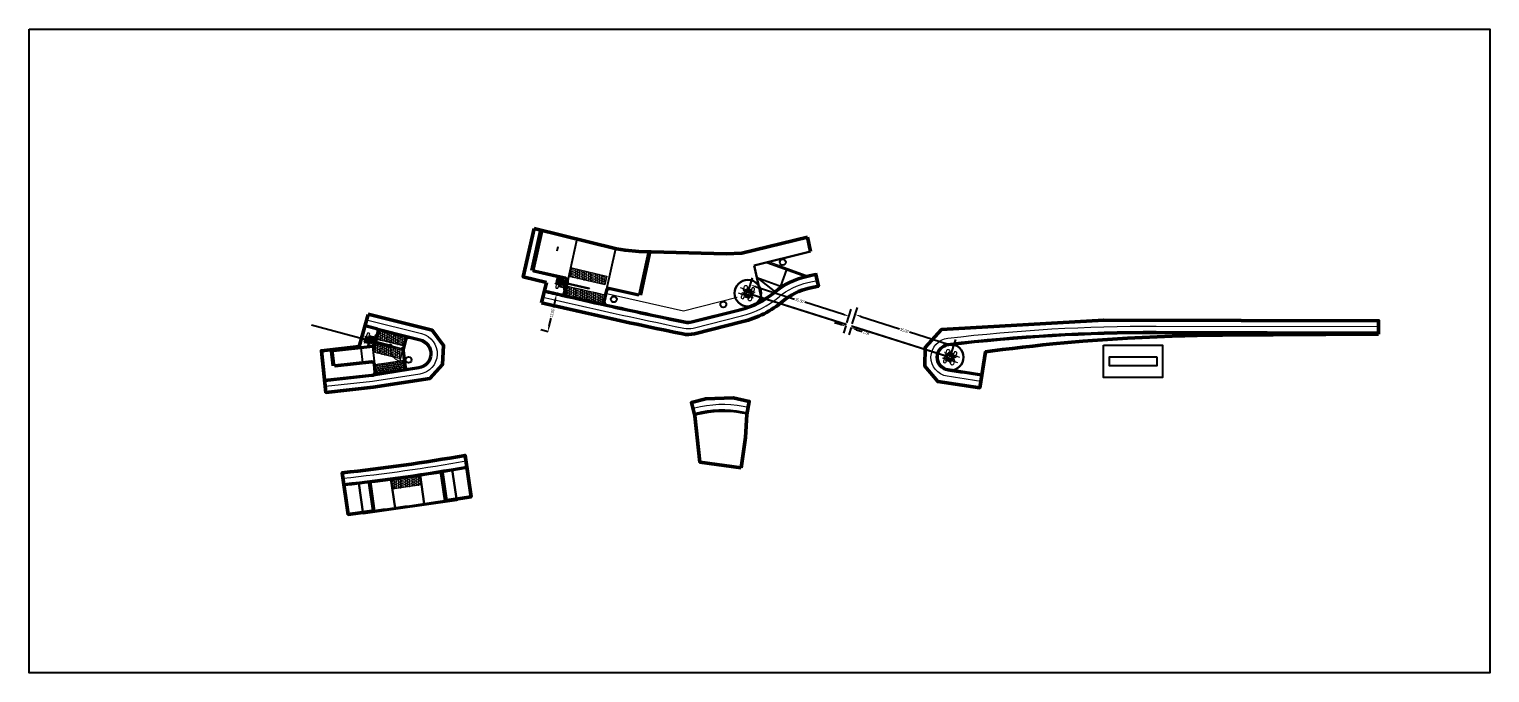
# Model space of a CAD drawing. Extents: x 6427214 to 6444634, y 1882940 to 1890436.
# Drawn here: x 6435451.8 to 6435946.4, y 1883894.2 to 1884112.3 of the extents above; entities that cross this region are included whole.
import ezdxf
from ezdxf.lldxf.tags import DXFTag

# ---------------------------------------------------------------- set-up
doc = ezdxf.new("R2010")
doc.units = 0
doc.header["$LTSCALE"] = 20
doc.header["$MEASUREMENT"] = 0
doc.linetypes.add('0', pattern=[2, 1, 0, 1])
doc.linetypes.add('DASHED2', pattern=[0.375, 0.25, -0.125])
doc.layers.add('$_VPORT-1', color=11, linetype='Continuous', plot=False)
doc.layers.add('$NPLT', color=150, linetype='Continuous', plot=False)
for name, color, linetype, lineweight, plot in [('00_GID_Arm FDN', 7, 'DASHED2', 13, False), ('00_GID_Ped Gate FDN', 7, 'DASHED2', 13, False), ('C-ROAD_4.5 ft Offset', 210, 'Continuous', 30, False)]:
    doc.layers.add(name, color=color, linetype=linetype, lineweight=lineweight, plot=plot)
for name, color, linetype, lineweight in [('00_GID_Gate Details', 4, 'Continuous', 13), ('00_GID_Ped Swing Gate', 4, 'Continuous', 13), ('C-ROAD-CURB', 3, 'Continuous', 35), ('C-ROAD-CURB RAMP', 3, 'Continuous', 30), ('C-ROAD-CURB RAMP GROVES', 1, 'Continuous', 0), ('C-ROAD-EG', 3, 'Continuous', 20), ('C-ROAD-FENC', 2, 'METRO FENCELINE1', 20), ('C-ROAD-TRUNCATED DOME', 2, 'Continuous', 13), ('C-ROADWAY SW', 4, 'Continuous', 30), ('C-SAWCUT & JOIN', 50, 'Continuous', 50)]:
    doc.layers.add(name, color=color, linetype=linetype, lineweight=lineweight)
for name, color, linetype in [('C-FENC', 2, 'METRO FENCELINE1'), ('C-FENC-GATE', 2, 'Continuous'), ('C-GATE-ARM', 3, '0'), ('C-RAIL-GATE-ARM', 2, 'Continuous'), ('C-ROAD-CURB-RAMP', 2, 'Continuous'), ('C-ROAD-SW RAMP', 4, 'Continuous'), ('C-SGNL-HS', 3, 'Continuous'), ('C-SGNL-HS-FNC', 2, 'FENCELINE2'), ('P-SIGEQ-POLES', 3, 'Continuous')]:
    doc.layers.add(name, color=color, linetype=linetype)
doc.styles.add('Arial Narrow', font='ARIALN.TTF', dxfattribs={"width": 0.8, "height": 1})
doc.styles.get("Standard").update_dxf_attribs({"font": 'arial.ttf'})
doc.linetypes.add('FENCELINE2', pattern='A,0.25,-0.1,[132,ltypeshp.shx,S=0.1,R=0,X=-0.1,Y=0],-0.1,1', length=1.45)
doc.linetypes.add('METRO FENCELINE1', pattern='A,0.125,-0.05,[133,ltypeshp.shx,S=0.025,R=0,X=-0.05,Y=0],0.125', length=0.3)
tags = doc.linetypes.add('METRO FENCELINE3', pattern='A,0.125,-0.025,["X",Standard,S=0.05,R=0,X=-0.023,Y=-0.025],-0.025,0.125', length=0.3).pattern_tags.tags
tags[6] = DXFTag(74, 10)
doc.dimstyles.new('DIM-20', dxfattribs={"dimscale": 20, "dimtxt": 1, "dimasz": 0.1, "dimexe": 0.125, "dimexo": 0.025, "dimgap": 0.03, "dimtad": 0, "dimzin": 0, "dimdsep": 46, "dimtxsty": 'Arial Narrow', "dimcen": 0.04, "dimclrd": 256, "dimclre": 256, "dimclrt": 256, "dimaunit": 1, "dimadec": 3, "dimazin": 2, "dimtfac": 1, "dimtofl": 0, "dimtmove": 0, "dimatfit": 3, "dimfxl": 1, "dimtfillclr": 256, "dimtolj": 1, "dimtzin": 0, "dimlwd": -1, "dimlwe": -1, "dimarcsym": 0})
pattern_1 = [(0, (0, 0), (0, 0.433012701892), [0.25, -0.5]), (120, (0, 0), (-0.375, -0.216506350946), [0.25, -0.5]), (60, (0.25, 0), (-0.375, 0.216506350946), [0.25, -0.5])]
pattern_2 = [(358.288338305, (0, 0), (0.012933954677, 0.432819492186), [0.25, -0.5]), (118.288338305, (0, 0), (-0.381299652825, -0.20520861277), [0.25, -0.5]), (58.288338305, (0.2499, -0.00747), (-0.368365698148, 0.227610879415), [0.25, -0.5])]

# ---------------------------------------------------------------- blocks, each defined once
blk = doc.blocks.new('*D734')
at = {"layer": '$_VPORT-1', "transparency": 16777216}
for p, q in [((6435630.52, 1884022.43), (6435627.97, 1884023.02)), ((6435629.96, 1884020.51), (6435629.34, 1884017.84)), ((6435627.93, 1884011.74), (6435628.54, 1884014.4)), ((6435627.59, 1884009.76), (6435625.04, 1884010.35))]:
    blk.add_line(p, q, dxfattribs=at)
for points in [[(6435629.63, 1884020.58), (6435630.28, 1884020.43), (6435630.41, 1884022.45)], [(6435627.6, 1884011.81), (6435628.25, 1884011.66), (6435627.48, 1884009.79)]]:
    blk.add_solid(points, dxfattribs=at)
at = {"layer": 'Defpoints', "color": 0, "transparency": 16777216}
for p in [(6435631.01, 1884022.31), (6435627.48, 1884009.79), (6435628.08, 1884009.65)]:
    blk.add_point(p, dxfattribs=at)
at = {"layer": '$_VPORT-1', "transparency": 16777216, "insert": (6435628.94, 1884016.12), "char_height": 1, "attachment_point": 5, "rotation": 76.9695, "style": 'Arial Narrow'}
blk.add_mtext("\\A1;13.00'", dxfattribs=at)
blk = doc.blocks.new('Swing Gate')
at = {"layer": '00_GID_Ped Gate FDN'}
for centre in [(-5.67, 0.02), (-1.25, 0)]:
    blk.add_circle(centre, 0.5, dxfattribs=at)
at = {"layer": '00_GID_Ped Swing Gate', "flags": 128}
for points in [[(-5.37, 0.1), (-1.61, 0.08)], [(-1.53, 0), (-1.42, 0)], [(-5.38, -0.06), (-1.61, -0.08)], [(-1.25, -0.17), (-1.27, -4.25)]]:
    blk.add_lwpolyline(points, dxfattribs=at)
at = {"layer": '00_GID_Ped Swing Gate'}
for centre, radius in [((-5.67, 0.02), 0.167), ((-5.37, 0.02), 0.0833), ((-1.61, 0), 0.0833), ((-1.25, 0), 0.167)]:
    blk.add_circle(centre, radius, dxfattribs=at)
blk.add_arc((-1.25, 0), 4.25, 179.7439, 269.7439, dxfattribs=at)
blk = doc.blocks.new('*U952')
at = {"layer": '00_GID_Arm FDN', "ltscale": 0.25}
blk.add_circle((0, 0), 1.25, dxfattribs=at)
at = {"layer": '00_GID_Gate Details'}
for p, q in [((35, 0.12), (1.3, 0.12)), ((35, -0.13), (35, 0.12)), ((1.3, -0.13), (35, -0.13))]:
    blk.add_line(p, q, dxfattribs=at)
for points in [[(-3.05, 1), (0, 1), (0, 0.4)], [(-2.25, 1), (-2.25, 0.95)], [(-2.25, 0.95), (-0.28, 0.95)], [(-2.24, 1), (-0.28, 1)], [(-1.85, 0.95), (-1.85, 0.48), (-0.67, 0.48), (-0.67, 0.67)], [(-0.07, 0.8), (-1.22, 0.8), (-1.22, 0.72), (-0.07, 0.72)], [(-0.88, 1.5), (-0.4, 1.5)], [(-0.67, 0.76), (-0.67, 0.95)], [(-0.45, 0.45), (0.45, 0.45)], [(-0.45, -0.45), (-0.45, 0.45)], [(-0.4, 1.75), (-0.4, 1)], [(-0.4, 1.5), (1, 1.5)], [(-0.28, 0.95), (-0.28, 1)], [(0.07, 0.8), (1.22, 0.8), (1.22, 0.72), (0.07, 0.72)], [(0.28, 0.95), (0.28, 1)], [(2.25, 1), (0.28, 1)], [(2.25, 0.95), (0.28, 0.95)], [(0.45, -0.45), (0.45, 0.45)], [(1.85, 0.95), (1.85, 0.48), (0.67, 0.48), (0.67, 0.67)], [(0.67, 0.76), (0.67, 0.95)], [(1, 1.5), (1, -1.5)], [(1, 0), (1.3, 0)], [(1.3, -0.12), (1.3, 0.12)], [(2.25, 1), (2.25, 0.95)], [(0, -0.4), (0, -1), (-3.05, -1)], [(-2.25, -1), (-2.25, -0.95)], [(-2.25, -0.95), (-0.44, -0.96)], [(-2.25, -1), (-0.44, -1)], [(-1.85, -0.95), (-1.85, -0.48), (-0.67, -0.48), (-0.67, -0.67)], [(-0.07, -0.8), (-1.22, -0.8), (-1.22, -0.72), (-0.07, -0.72)], [(-0.67, -0.76), (-0.67, -0.95)], [(-0.45, -0.45), (0.45, -0.45)], [(-0.44, -0.96), (-0.44, -1)], [(-0.4, -1), (-0.4, -1.75)], [(-0.4, -1.5), (1, -1.5)], [(0.07, -0.8), (1.22, -0.8), (1.22, -0.72), (0.07, -0.72)], [(0.28, -0.95), (0.28, -1)], [(2.25, -0.95), (0.28, -0.95)], [(2.25, -1), (0.28, -1)], [(1.85, -0.95), (1.85, -0.48), (0.67, -0.48), (0.67, -0.67)], [(0.67, -0.76), (0.67, -0.95)], [(2.25, -1), (2.25, -0.95)]]:
    blk.add_lwpolyline(points, dxfattribs=at)
for points in [[(-1.75, 0.95), (-1.75, 1.91, -0.414235), (-1.33, 2.33), (-1.19, 2.33, -0.41414), (-0.77, 1.91), (-0.77, 0.95)], [(-1.75, 0.48, 0.509158), (-0.77, 0.48, 2.513902)], [(1.75, 0.95), (1.75, 1.91, 0.414235), (1.33, 2.33), (1.19, 2.33, 0.41414), (0.77, 1.91), (0.77, 0.95)], [(1.75, 0.48, -0.509158), (0.77, 0.48, -2.513902)], [(-1.75, -0.48, -0.509158), (-0.77, -0.48, -2.513902)], [(-1.75, -1), (-1.75, -1.91, 0.414235), (-1.33, -2.33), (-1.19, -2.33, 0.41414), (-0.77, -1.91), (-0.77, -1)], [(1.75, -0.48, 0.509158), (0.77, -0.48, 2.513902)], [(1.75, -1), (1.75, -1.91, -0.414235), (1.33, -2.33), (1.19, -2.33, -0.41414), (0.77, -1.91), (0.77, -1)]]:
    blk.add_lwpolyline(points, format="xyb", dxfattribs=at)
blk.add_lwpolyline([(1, 0.75), (1, -0.75, -0.414214), (0.75, -1), (-0.75, -1, -0.414214), (-1, -0.75), (-1, 0.75, -0.414214), (-0.75, 1), (0.75, 1, -0.414214)], format="xyb", close=True, dxfattribs=at)
for centre, radius in [((0, 0), 0.4), ((0, 0.76), 0.0779), ((0, -0.76), 0.0779)]:
    blk.add_circle(centre, radius, dxfattribs=at)
for points in [[(-0.04, 0.45), (-0.04, 0.45), (-0.04, 0.7), (-0.04, 0.7)], [(0.04, 0.45), (0.04, 0.45), (0.04, 0.7), (0.04, 0.7)], [(-0.04, -0.45), (-0.04, -0.45), (-0.04, -0.7), (-0.04, -0.7)], [(0.04, -0.45), (0.04, -0.45), (0.04, -0.7), (0.04, -0.7)]]:
    blk.add_open_spline(points, degree=3, dxfattribs=at)
at = {"layer": 'C-ROAD_4.5 ft Offset'}
blk.add_circle((0, 0), 4.5, dxfattribs=at)
blk = doc.blocks.new('*U971')
for p, q in [((0.08, 2.06), (0.08, 0.06)), ((0.43, 2.06), (0.08, 2.06)), ((0.08, 0.06), (0.43, 0.06)), ((0.43, 2.06), (0.43, 0.06)), ((0.43, 2.06), (2.08, 2.06)), ((2.08, 0.06), (0.43, 0.06)), ((0.91, 2.06), (0.91, 0.06)), ((1.2, 2.56), (1.68, 2.56)), ((1.33, 0.31), (1.33, 1.81)), ((1.33, 1.81), (2.83, 1.81)), ((2.83, 0.31), (1.33, 0.31)), ((1.68, 2.81), (1.68, 2.06)), ((1.68, 2.56), (3.08, 2.56)), ((1.68, 0.06), (1.68, -0.69)), ((2.08, 2.06), (2.08, 1.46)), ((2.08, 0.66), (2.08, 0.06)), ((2.83, 1.81), (2.83, 0.31)), ((3.08, 2.56), (3.08, -0.44)), ((3.08, 1.06), (3.38, 1.06)), ((3.38, 1.19), (8.38, 1.19)), ((3.38, 0.94), (3.38, 1.19)), ((8.38, 0.94), (3.38, 0.94)), ((8.38, 1.19), (8.38, 0.94)), ((1.2, -0.44), (1.68, -0.44)), ((1.68, -0.44), (3.08, -0.44))]:
    blk.add_line(p, q)
blk.add_circle((2.08, 1.06), 0.4)
blk = doc.blocks.new('*D767')
at = {"layer": '$_VPORT-1', "transparency": 16777216}
for p, q in [((6435695.33, 1884023.29), (6435696.81, 1884027.97)), ((6435697.96, 1884024.98), (6435711.03, 1884020.84)), ((6435727.52, 1884015.62), (6435714.45, 1884019.76)), ((6435728.7, 1884012.72), (6435730.18, 1884017.4))]:
    blk.add_line(p, q, dxfattribs=at)
for points in [[(6435698.06, 1884025.3), (6435697.86, 1884024.66), (6435696.06, 1884025.58)], [(6435727.62, 1884015.93), (6435727.41, 1884015.3), (6435729.42, 1884015.01)]]:
    blk.add_solid(points, dxfattribs=at)
at = {"layer": 'Defpoints', "color": 0, "transparency": 16777216}
for p in [(6435695.18, 1884022.81, 0), (6435729.42, 1884015.01), (6435728.54, 1884012.24, 0)]:
    blk.add_point(p, dxfattribs=at)
at = {"layer": '$_VPORT-1', "transparency": 16777216, "insert": (6435712.74, 1884020.3), "char_height": 1, "attachment_point": 5, "rotation": 342.4183, "style": 'Arial Narrow'}
blk.add_mtext("\\A1;35.00'", dxfattribs=at)
blk = doc.blocks.new('*D768')
at = {"layer": '$_VPORT-1', "transparency": 16777216}
for p, q in [((6435730.54, 1884012.38), (6435732.34, 1884017.93)), ((6435733.47, 1884014.94), (6435746.51, 1884010.71)), ((6435762.96, 1884005.38), (6435749.92, 1884009.6)), ((6435763.84, 1884001.58), (6435765.64, 1884007.14))]:
    blk.add_line(p, q, dxfattribs=at)
for points in [[(6435733.58, 1884015.26), (6435733.37, 1884014.62), (6435731.57, 1884015.56)], [(6435763.07, 1884005.69), (6435762.86, 1884005.06), (6435764.87, 1884004.76)]]:
    blk.add_solid(points, dxfattribs=at)
at = {"layer": 'Defpoints', "color": 0, "transparency": 16777216}
for p in [(6435730.39, 1884011.9), (6435764.87, 1884004.76), (6435763.68, 1884001.11)]:
    blk.add_point(p, dxfattribs=at)
at = {"layer": '$_VPORT-1', "transparency": 16777216, "insert": (6435748.22, 1884010.16), "char_height": 1, "attachment_point": 5, "rotation": 342.0331, "style": 'Arial Narrow'}
blk.add_mtext("\\A1;35.00'", dxfattribs=at)
blk = doc.blocks.new('*U951')
at = {"layer": '00_GID_Arm FDN', "ltscale": 0.25}
blk.add_circle((0, 0), 1.25, dxfattribs=at)
at = {"layer": '00_GID_Gate Details'}
for p, q in [((35, 0.12), (1.3, 0.12)), ((35, -0.13), (35, 0.12)), ((1.3, -0.13), (35, -0.13))]:
    blk.add_line(p, q, dxfattribs=at)
for points in [[(-3.05, 1), (0, 1), (0, 0.4)], [(-2.25, 1), (-2.25, 0.95)], [(-2.25, 0.95), (-0.28, 0.95)], [(-2.24, 1), (-0.28, 1)], [(-1.85, 0.95), (-1.85, 0.48), (-0.67, 0.48), (-0.67, 0.67)], [(-0.07, 0.8), (-1.22, 0.8), (-1.22, 0.72), (-0.07, 0.72)], [(-0.88, 1.5), (-0.4, 1.5)], [(-0.67, 0.76), (-0.67, 0.95)], [(-0.45, 0.45), (0.45, 0.45)], [(-0.45, -0.45), (-0.45, 0.45)], [(-0.4, 1.75), (-0.4, 1)], [(-0.4, 1.5), (1, 1.5)], [(-0.28, 0.95), (-0.28, 1)], [(0.07, 0.8), (1.22, 0.8), (1.22, 0.72), (0.07, 0.72)], [(0.28, 0.95), (0.28, 1)], [(2.25, 1), (0.28, 1)], [(2.25, 0.95), (0.28, 0.95)], [(0.45, -0.45), (0.45, 0.45)], [(1.85, 0.95), (1.85, 0.48), (0.67, 0.48), (0.67, 0.67)], [(0.67, 0.76), (0.67, 0.95)], [(1, 1.5), (1, -1.5)], [(1, 0), (1.3, 0)], [(1.3, -0.12), (1.3, 0.12)], [(2.25, 1), (2.25, 0.95)], [(0, -0.4), (0, -1), (-3.05, -1)], [(-2.25, -1), (-2.25, -0.95)], [(-2.25, -0.95), (-0.44, -0.96)], [(-2.25, -1), (-0.44, -1)], [(-1.85, -0.95), (-1.85, -0.48), (-0.67, -0.48), (-0.67, -0.67)], [(-0.07, -0.8), (-1.22, -0.8), (-1.22, -0.72), (-0.07, -0.72)], [(-0.67, -0.76), (-0.67, -0.95)], [(-0.45, -0.45), (0.45, -0.45)], [(-0.44, -0.96), (-0.44, -1)], [(-0.4, -1), (-0.4, -1.75)], [(-0.4, -1.5), (1, -1.5)], [(0.07, -0.8), (1.22, -0.8), (1.22, -0.72), (0.07, -0.72)], [(0.28, -0.95), (0.28, -1)], [(2.25, -0.95), (0.28, -0.95)], [(2.25, -1), (0.28, -1)], [(1.85, -0.95), (1.85, -0.48), (0.67, -0.48), (0.67, -0.67)], [(0.67, -0.76), (0.67, -0.95)], [(2.25, -1), (2.25, -0.95)]]:
    blk.add_lwpolyline(points, dxfattribs=at)
for points in [[(-1.75, 0.95), (-1.75, 1.91, -0.414235), (-1.33, 2.33), (-1.19, 2.33, -0.41414), (-0.77, 1.91), (-0.77, 0.95)], [(-1.75, 0.48, 0.509158), (-0.77, 0.48, 2.513902)], [(1.75, 0.95), (1.75, 1.91, 0.414235), (1.33, 2.33), (1.19, 2.33, 0.41414), (0.77, 1.91), (0.77, 0.95)], [(1.75, 0.48, -0.509158), (0.77, 0.48, -2.513902)], [(-1.75, -0.48, -0.509158), (-0.77, -0.48, -2.513902)], [(-1.75, -1), (-1.75, -1.91, 0.414235), (-1.33, -2.33), (-1.19, -2.33, 0.41414), (-0.77, -1.91), (-0.77, -1)], [(1.75, -0.48, 0.509158), (0.77, -0.48, 2.513902)], [(1.75, -1), (1.75, -1.91, -0.414235), (1.33, -2.33), (1.19, -2.33, -0.41414), (0.77, -1.91), (0.77, -1)]]:
    blk.add_lwpolyline(points, format="xyb", dxfattribs=at)
blk.add_lwpolyline([(1, 0.75), (1, -0.75, -0.414214), (0.75, -1), (-0.75, -1, -0.414214), (-1, -0.75), (-1, 0.75, -0.414214), (-0.75, 1), (0.75, 1, -0.414214)], format="xyb", close=True, dxfattribs=at)
for centre, radius in [((0, 0), 0.4), ((0, 0.76), 0.0779), ((0, -0.76), 0.0779)]:
    blk.add_circle(centre, radius, dxfattribs=at)
for points in [[(-0.04, 0.45), (-0.04, 0.45), (-0.04, 0.7), (-0.04, 0.7)], [(0.04, 0.45), (0.04, 0.45), (0.04, 0.7), (0.04, 0.7)], [(-0.04, -0.45), (-0.04, -0.45), (-0.04, -0.7), (-0.04, -0.7)], [(0.04, -0.45), (0.04, -0.45), (0.04, -0.7), (0.04, -0.7)]]:
    blk.add_open_spline(points, degree=3, dxfattribs=at)
at = {"layer": 'C-ROAD_4.5 ft Offset'}
blk.add_circle((0, 0), 4.5, dxfattribs=at)
blk = doc.blocks.new('*D982')
at = {"layer": '$_VPORT-1', "transparency": 16777216}
for p, q in [((6435726.44, 1884012.22), (6435724.53, 1884012.82)), ((6435728.39, 1884011.76), (6435727.59, 1884009.23)), ((6435730.17, 1884011.2), (6435729.36, 1884008.67)), ((6435732.02, 1884010.45), (6435733.93, 1884009.85))]:
    blk.add_line(p, q, dxfattribs=at)
for points in [[(6435726.54, 1884012.54), (6435726.34, 1884011.9), (6435728.35, 1884011.62)], [(6435732.13, 1884010.77), (6435731.92, 1884010.13), (6435730.12, 1884011.05)]]:
    blk.add_solid(points, dxfattribs=at)
at = {"layer": 'Defpoints', "color": 0, "transparency": 16777216}
for p in [(6435728.54, 1884012.24), (6435730.12, 1884011.05), (6435730.32, 1884011.68)]:
    blk.add_point(p, dxfattribs=at)
at = {"layer": '$_VPORT-1', "transparency": 16777216, "insert": (6435735.37, 1884009.39), "char_height": 1, "attachment_point": 5, "rotation": 342.4183, "style": 'Arial Narrow'}
blk.add_mtext("\\A1;1.86'", dxfattribs=at)
blk = doc.blocks.new('A$Cabb8c628')
at = {"layer": '00_GID_Gate Details'}
for points in [[(-1.71, 0.2), (-0.73, 0.2), (-0.73, -0.2), (-1.71, -0.2)], [(-1.22, 0.04), (1.22, 0.04), (1.22, -0.04), (-1.22, -0.04)], [(-0.04, 0.31), (0.04, 0.31), (0.04, 0.06), (-0.04, 0.06)], [(0.73, 0.2), (1.71, 0.2), (1.71, -0.2), (0.73, -0.2)], [(-2.04, -0.19), (-0.41, -0.19), (-0.41, -0.24), (-2.04, -0.24)], [(0.41, -0.2), (2.04, -0.2), (2.04, -0.24), (0.41, -0.24)]]:
    blk.add_lwpolyline(points, close=True, dxfattribs=at)
for points in [[(-1.63, 0.2), (-1.63, -1.24, 0.414235), (-1.28, -1.59), (-1.17, -1.59, 0.41414), (-0.82, -1.24), (-0.82, 0.2, 0.509158)], [(0.82, 0.2), (0.81, -1.25, 0.414235), (1.16, -1.6), (1.28, -1.6, 0.41414), (1.63, -1.25), (1.63, 0.19, 0.509158)]]:
    blk.add_lwpolyline(points, format="xyb", close=True, dxfattribs=at)
blk.add_lwpolyline([(-0.45, 0.31), (0.45, 0.31)], dxfattribs=at)
blk.add_circle((0, 0), 0.0779, dxfattribs=at)
blk = doc.blocks.new('*U968')
for p, q in [((0.08, 2.06), (0.08, 0.06)), ((0.43, 2.06), (0.08, 2.06)), ((0.08, 0.06), (0.43, 0.06)), ((0.43, 2.06), (0.43, 0.06)), ((0.43, 2.06), (2.08, 2.06)), ((2.08, 0.06), (0.43, 0.06)), ((0.91, 2.06), (0.91, 0.06)), ((1.2, 2.56), (1.68, 2.56)), ((1.33, 0.31), (1.33, 1.81)), ((1.33, 1.81), (2.83, 1.81)), ((2.83, 0.31), (1.33, 0.31)), ((1.68, 2.81), (1.68, 2.06)), ((1.68, 2.56), (3.08, 2.56)), ((1.68, 0.06), (1.68, -0.69)), ((2.08, 2.06), (2.08, 1.46)), ((2.08, 0.66), (2.08, 0.06)), ((2.83, 1.81), (2.83, 0.31)), ((3.08, 2.56), (3.08, -0.44)), ((3.08, 1.06), (3.38, 1.06)), ((3.38, 1.19), (11.38, 1.19)), ((3.38, 0.94), (3.38, 1.19)), ((11.38, 0.94), (3.38, 0.94)), ((11.38, 1.19), (11.38, 0.94)), ((1.2, -0.44), (1.68, -0.44)), ((1.68, -0.44), (3.08, -0.44))]:
    blk.add_line(p, q)
blk.add_circle((2.08, 1.06), 0.4)

msp = doc.modelspace()

# ---------------------------------------------------------------- hatches: boundary and pattern name
at = {"layer": 'C-ROAD-TRUNCATED DOME'}
h = msp.add_hatch(dxfattribs=at)
h.set_pattern_fill('HEX', color=253, scale=2)
h.set_pattern_definition([(0, (-0.17474, 0.38152), (0, 0.433012701892), [0.25, -0.5]), (120, (-0.17474, 0.38152), (-0.375, -0.216506350946), [0.25, -0.5]), (60, (0.07526, 0.38152), (-0.375, 0.216506350946), [0.25, -0.5])])
h.paths.add_polyline_path([(6435635.201, 1884031.488), (6435647.386, 1884028.622), (6435646.721, 1884025.697), (6435634.553, 1884028.503)])
h = msp.add_hatch(dxfattribs=at)
h.set_pattern_fill('HEX', color=253, scale=2)
h.set_pattern_definition(pattern_1)
h.paths.add_polyline_path([(6435646.457, 1884019.32), (6435646.435, 1884019.836), (6435646.975, 1884022.278), (6435633.834, 1884025.255), (6435633.296, 1884022.822), (6435633.051, 1884022.356)])
h = msp.add_hatch(dxfattribs=at)
h.set_pattern_fill('HEX', color=253, scale=2, angle=-1.71166)
h.set_pattern_definition(pattern_2)
h.paths.add_polyline_path([(6435570.17, 1884010.185), (6435579.642, 1884007.799), (6435579.39, 1884007.349), (6435578.774, 1884004.924), (6435569.562, 1884007.244), (6435570.177, 1884009.665)])
h = msp.add_hatch(dxfattribs=at)
h.set_pattern_fill('HEX', color=253, scale=2, angle=-1.71166)
h.set_pattern_definition(pattern_2)
h.paths.add_polyline_path([(6435578.232, 1884003.457), (6435577.491, 1884000.55), (6435568.528, 1884002.827), (6435568.497, 1884003.067), (6435569.184, 1884005.756)])
h = msp.add_hatch(dxfattribs=at)
h.set_pattern_fill('HEX', color=253, scale=2, angle=20.79019)
h.set_pattern_definition([(20.7901859154, (1087710.6729, -2161657.471), (-0.153696487054, 0.40481772425), [0.25, -0.5]), (140.7901859154, (1087710.6729, -2161657.471), (-0.273734189576, -0.335513924386), [0.25, -0.5]), (80.7901859154, (1087710.90663, -2161657.38227), (-0.42743067663, 0.069303799864), [0.25, -0.5])])
h.paths.add_polyline_path([(6435578.803, 1884000.144), (6435579.124, 1883997.158), (6435569.237, 1883995.624), (6435568.911, 1883998.61)])
h = msp.add_hatch(dxfattribs=at)
h.set_pattern_fill('HEX', color=253, scale=2)
h.set_pattern_definition(pattern_1)
h.paths.add_polyline_path([(6435574.39, 1883959.42), (6435584.292, 1883960.82), (6435584.712, 1883957.85), (6435574.81, 1883956.45)])

# ---------------------------------------------------------------- linework, layer by layer
at = {"layer": '$_VPORT-1'}
msp.add_lwpolyline([(6435451.847, 1884112.259), (6435946.404, 1884112.259), (6435946.404, 1883894.193), (6435451.847, 1883894.193)], close=True, dxfattribs=at)
at = {"layer": '$NPLT', "flags": 128}
for points in [[(6435630.61, 1884037.185), (6435630.98, 1884038.639)], [(6435567.481, 1884006.702), (6435567.851, 1884008.156)], [(6435567.481, 1884006.702), (6435567.477, 1884007.125)]]:
    msp.add_lwpolyline(points, dxfattribs=at)
at = {"layer": 'C-FENC'}
msp.add_line((6435547.404, 1884012.06), (6435565.542, 1884007.194), dxfattribs=at)
at = {"layer": 'C-ROAD-CURB', "lineweight": 0}
for p, q in [((6435658.259, 1884022.358), (6435658.151, 1884021.87)), ((6435676.041, 1884013.435), (6435692.38, 1884017.532)), ((6435579.284, 1883997.183), (6435569.126, 1883995.607)), ((6435596.585, 1883952.446), (6435564.901, 1883947.966))]:
    msp.add_line(p, q, dxfattribs=at)
at = {"layer": 'C-ROAD-CURB'}
msp.add_line((6435676.163, 1884012.95), (6435692.502, 1884017.047), dxfattribs=at)
at = {"layer": 'C-ROAD-CURB', "lineweight": 0, "flags": 128}
for points in [[(6435702.457, 1884033.483), (6435714.98, 1884028.976, 0.1425122), (6435715.259, 1884028.958)], [(6435692.38, 1884017.531, 0.1136011), (6435704.168, 1884023.547, -0.1199156), (6435714.975, 1884028.895), (6435718.093, 1884029.594)], [(6435554.771, 1884003.735), (6435568.191, 1884005.2, 0.3129763), (6435568.622, 1884005.574), (6435569.692, 1884009.788, 0.4148182), (6435569.33, 1884010.396), (6435565.422, 1884011.381)], [(6435774.452, 1883995.394, -0.0015199), (6435763.058, 1883997.157, -0.8710341), (6435763.207, 1884005.08, -0.0302708), (6435833.434, 1884009.172), (6435908.705, 1884008.998)], [(6435551.847, 1883993.659), (6435567.771, 1883995.397), (6435568.27, 1883995.474, 0.4010324), (6435568.69, 1883996.023), (6435568.4, 1883998.684, 0.4142136), (6435567.848, 1883999.127), (6435555.422, 1883997.771), (6435554.771, 1884003.735)]]:
    msp.add_lwpolyline(points, format="xyb", dxfattribs=at)
at = {"layer": 'C-ROAD-CURB', "lineweight": 0}
msp.add_lwpolyline([(6435622.578, 1884029.938), (6435622.686, 1884030.426)], dxfattribs=at)
for points in [[(6435626.379, 1884023.906, 0.0007888), (6435632.207, 1884022.551, 0.4168795), (6435632.808, 1884022.93), (6435633.688, 1884026.908, 0.4126648), (6435633.31, 1884027.504), (6435622.578, 1884029.938)], [(6435633.051, 1884022.356, 0.0018148), (6435646.457, 1884019.32)], [(6435646.923, 1884019.728), (6435647.802, 1884023.702, -0.415764), (6435648.401, 1884024.081), (6435658.148, 1884021.87)], [(6435677.207, 1883981.406), (6435678.192, 1883981.663, -0.1103203), (6435693.224, 1883982.191), (6435694.829, 1883981.891)], [(6435600.087, 1883963.392, -0.0169267), (6435558.501, 1883957.512, -0.0157171)]]:
    msp.add_lwpolyline(points, format="xyb", dxfattribs=at)
at = {"layer": 'C-ROAD-CURB'}
for points in [[(6435626.265, 1884023.419, 0.0007888), (6435632.095, 1884022.064, 0.4168795), (6435633.296, 1884022.822), (6435634.176, 1884026.8, 0.4126648), (6435633.421, 1884027.992), (6435622.688, 1884030.426)], [(6435646.435, 1884019.836), (6435647.314, 1884023.81, -0.415764), (6435648.512, 1884024.569), (6435658.259, 1884022.358)], [(6435551.902, 1883993.161), (6435567.837, 1883994.901), (6435568.347, 1883994.98, 0.4010324), (6435569.187, 1883996.077), (6435568.897, 1883998.739, 0.4142136), (6435567.794, 1883999.624), (6435555.368, 1883998.268)], [(6435677.081, 1883981.89), (6435677.676, 1883982.045, -0.1122371), (6435693.186, 1883982.532), (6435694.886, 1883982.201)], [(6435600.017, 1883963.888, -0.0169403), (6435558.431, 1883958.007, -0.0145192)]]:
    msp.add_lwpolyline(points, format="xyb", dxfattribs=at)
at = {"layer": 'C-ROAD-CURB', "flags": 128}
for points in [[(6435692.501, 1884017.046, 0.1136011), (6435704.489, 1884023.164, -0.1199156), (6435715.085, 1884028.407), (6435718.203, 1884029.107)], [(6435554.825, 1884003.238), (6435568.246, 1884004.703, 0.3129763), (6435569.106, 1884005.451), (6435570.177, 1884009.665, 0.4148182), (6435569.452, 1884010.881), (6435565.555, 1884011.863)], [(6435774.377, 1883994.899, -0.0015199), (6435762.98, 1883996.663, -0.8710341), (6435763.148, 1884005.576, -0.0302708), (6435833.435, 1884009.672), (6435908.706, 1884009.498)]]:
    msp.add_lwpolyline(points, format="xyb", dxfattribs=at)
for points in [[(6435569.452, 1884010.881), (6435580.604, 1884008.073)], [(6435580.217, 1883996.822), (6435568.347, 1883994.98)]]:
    msp.add_lwpolyline(points, dxfattribs=at)
at = {"layer": 'C-ROAD-CURB', "lineweight": 0, "flags": 128}
for points in [[(6435570.17, 1884010.185), (6435579.642, 1884007.799)], [(6435569.562, 1884007.244), (6435578.774, 1884004.924)]]:
    msp.add_lwpolyline(points, dxfattribs=at)
at = {"layer": 'C-ROAD-CURB', "flags": 128}
msp.add_lwpolyline([(6435579.069, 1883997.702), (6435578.449, 1884003.386, -0.0896191), (6435578.474, 1884003.741), (6435579.39, 1884007.349, -0.4136092), (6435580.604, 1884008.073), (6435584.219, 1884007.162, -0.8173496), (6435583.765, 1883997.373), (6435580.217, 1883996.822, -0.4275187)], format="xyb", close=True, dxfattribs=at)
at = {"layer": 'C-ROAD-CURB', "lineweight": 0, "flags": 128}
msp.add_lwpolyline([(6435579.566, 1883997.756), (6435578.946, 1884003.441, -0.0896191), (6435578.958, 1884003.618), (6435579.875, 1884007.226, -0.4136092), (6435580.482, 1884007.588), (6435584.097, 1884006.677, -0.8173496), (6435583.688, 1883997.867), (6435580.14, 1883997.316, -0.4275187)], format="xyb", close=True, dxfattribs=at)
at = {"layer": 'C-ROAD-CURB'}
for centre, radius, start, end in [((6436058.718, 1885870.428), 1896.96, 257.003084, 257.470703), ((6435647.411, 1884019.62), 1, 167.5241, 257.4707), ((6436058.718, 1885870.428), 1896.96, 257.470703, 258.296714), ((6435674.947, 1884017.799), 5, 258.29671, 284.07624), ((6435492.468, 1884574.488), 630, 276.956943, 279.139771)]:
    msp.add_arc(centre, radius, start, end, dxfattribs=at)
at = {"layer": 'C-ROAD-CURB', "lineweight": 0}
for centre, radius, start, end in [((6435647.411, 1884019.62), 0.5, 167.5241, 257.4707), ((6436058.718, 1885870.428), 1896.46, 257.470703, 258.296714), ((6435674.947, 1884017.799), 4.5, 258.29671, 284.07624)]:
    msp.add_arc(centre, radius, start, end, dxfattribs=at)
at = {"layer": 'C-ROAD-CURB RAMP'}
for p, q in [((6435563.415, 1883958.47), (6435564.901, 1883947.966)), ((6435567.376, 1883959.03), (6435568.776, 1883949.127)), ((6435574.32, 1883959.915), (6435575.721, 1883950.013)), ((6435584.222, 1883961.315), (6435585.622, 1883951.413)), ((6435591.14, 1883962.39), (6435592.54, 1883952.487)), ((6435595.1, 1883962.95), (6435596.585, 1883952.446))]:
    msp.add_line(p, q, dxfattribs=at)
at = {"layer": 'C-ROAD-CURB RAMP GROVES'}
for p, q in [((6435658.454, 1884022.314), (6435661.673, 1884036.864)), ((6435658.649, 1884022.27), (6435661.877, 1884036.858)), ((6435658.844, 1884022.225), (6435662.08, 1884036.853)), ((6435659.039, 1884022.181), (6435662.284, 1884036.847)), ((6435659.234, 1884022.137), (6435662.487, 1884036.841)), ((6435554.374, 1883998.159), (6435553.831, 1884003.13)), ((6435554.622, 1883998.186), (6435554.08, 1884003.157)), ((6435554.871, 1883998.214), (6435554.328, 1884003.184)), ((6435555.119, 1883998.241), (6435554.577, 1884003.211)), ((6435566.652, 1883958.439), (6435567.982, 1883949.03)), ((6435566.85, 1883958.463), (6435568.181, 1883949.054)), ((6435567.049, 1883958.487), (6435568.379, 1883949.078)), ((6435567.247, 1883958.511), (6435568.578, 1883949.102)), ((6435591.407, 1883961.927), (6435592.737, 1883952.519)), ((6435591.604, 1883961.959), (6435592.935, 1883952.551)), ((6435591.802, 1883961.991), (6435593.132, 1883952.582)), ((6435591.999, 1883962.023), (6435593.33, 1883952.614))]:
    msp.add_line(p, q, dxfattribs=at)
at = {"layer": 'C-ROAD-CURB RAMP GROVES', "flags": 128}
for points in [[(6435621.713, 1884030.646), (6435624.745, 1884044.353)], [(6435621.908, 1884030.603), (6435624.935, 1884044.284)], [(6435622.103, 1884030.559), (6435625.13, 1884044.24)], [(6435622.298, 1884030.514), (6435625.325, 1884044.197)], [(6435622.493, 1884030.47), (6435625.521, 1884044.154)]]:
    msp.add_lwpolyline(points, dxfattribs=at)
at = {"layer": 'C-ROAD-CURB-RAMP'}
for p, q in [((6435564.812, 1883999.299), (6435564.269, 1884004.269)), ((6435568.897, 1883998.739), (6435568.246, 1884004.703))]:
    msp.add_line(p, q, dxfattribs=at)
at = {"layer": 'C-ROAD-EG'}
msp.add_line((6435676.649, 1884011.01), (6435692.988, 1884015.107), dxfattribs=at)
at = {"layer": 'C-ROAD-EG', "flags": 128}
for points in [[(6435692.988, 1884015.106, 0.1136011), (6435705.775, 1884021.632, -0.1199156), (6435715.523, 1884026.455), (6435718.641, 1884027.155)], [(6435566.086, 1884013.791), (6435584.707, 1884009.101, -0.8173496), (6435584.071, 1883995.396), (6435568.099, 1883992.918), (6435552.119, 1883991.173)], [(6435774.077, 1883992.922, -0.0015199), (6435762.668, 1883994.687, -0.8710341), (6435762.911, 1884007.562, -0.0302708), (6435833.439, 1884011.672), (6435908.71, 1884011.498)], [(6435676.577, 1883983.826), (6435677.172, 1883983.981, -0.1122371), (6435693.568, 1883984.495), (6435695.268, 1883984.164)], [(6435599.737, 1883965.869, -0.0169952), (6435558.151, 1883959.989)]]:
    msp.add_lwpolyline(points, format="xyb", dxfattribs=at)
at = {"layer": 'C-ROAD-EG'}
for centre, radius, start, end in [((6436058.718, 1885870.428), 1898.96, 256.821695, 258.296714), ((6435674.947, 1884017.799), 7, 258.29671, 284.07624)]:
    msp.add_arc(centre, radius, start, end, dxfattribs=at)
at = {"layer": 'C-ROAD-FENC', "flags": 128}
msp.add_lwpolyline([(6435646.836, 1884022.824), (6435673.398, 1884016.891), (6435691.607, 1884021.457)], dxfattribs=at)
at = {"layer": 'C-ROAD-SW RAMP'}
for p, q in [((6435698.188, 1884028.111), (6435704.489, 1884023.164)), ((6435706.336, 1884025.179), (6435708.368, 1884030.824)), ((6435715.085, 1884028.407), (6435714.811, 1884028.505))]:
    msp.add_line(p, q, dxfattribs=at)
at = {"layer": 'C-ROAD-SW RAMP', "flags": 128}
for points in [[(6435622.602, 1884030.035), (6435625.716, 1884044.111)], [(6435634.176, 1884026.8), (6435637.363, 1884041.202)], [(6435647.314, 1884023.81), (6435650.44, 1884037.936)], [(6435661.47, 1884036.87), (6435658.259, 1884022.358)], [(6435698.188, 1884028.111), (6435706.923, 1884024.967)]]:
    msp.add_lwpolyline(points, dxfattribs=at)
msp.add_lwpolyline([(6435701.584, 1884033.266), (6435714.811, 1884028.505, 0.1425122), (6435715.368, 1884028.47)], format="xyb", dxfattribs=at)
at = {"layer": 'C-ROAD-TRUNCATED DOME'}
msp.add_line((6435584.712, 1883957.85), (6435574.81, 1883956.45), dxfattribs=at)
at = {"layer": 'C-ROAD-TRUNCATED DOME', "flags": 128}
msp.add_lwpolyline([(6435635.201, 1884031.488), (6435647.386, 1884028.622), (6435646.721, 1884025.697), (6435634.553, 1884028.503)], close=True, dxfattribs=at)
at = {"layer": 'C-ROAD-TRUNCATED DOME'}
msp.add_lwpolyline([(6435633.834, 1884025.255, 0.0017818), (6435646.975, 1884022.278, 0.0017818)], format="xyb", dxfattribs=at)
for points in [[(6435570.17, 1884010.185), (6435579.642, 1884007.799), (6435579.39, 1884007.349), (6435578.774, 1884004.924), (6435569.562, 1884007.244), (6435570.177, 1884009.665)], [(6435578.232, 1884003.457), (6435577.491, 1884000.55), (6435568.441, 1884002.849), (6435569.184, 1884005.756)], [(6435578.803, 1884000.144), (6435579.124, 1883997.158), (6435569.237, 1883995.624), (6435568.911, 1883998.61)]]:
    msp.add_lwpolyline(points, close=True, dxfattribs=at)
at = {"layer": 'C-ROADWAY SW'}
for p, q in [((6435716.441, 1884036.956), (6435697.272, 1884032.195)), ((6435697.272, 1884032.195), (6435699.883, 1884020.557))]:
    msp.add_line(p, q, dxfattribs=at)
at = {"layer": 'C-SAWCUT & JOIN'}
for p, q in [((6435715.346, 1884041.836), (6435693.141, 1884036.321)), ((6435687.791, 1884036.121), (6435693.141, 1884036.321)), ((6435677.136, 1884009.07), (6435693.475, 1884013.167))]:
    msp.add_line(p, q, dxfattribs=at)
at = {"layer": 'C-SAWCUT & JOIN', "flags": 128}
for points in [[(6435622.793, 1884044.785), (6435619.154, 1884028.339), (6435627.007, 1884026.45)], [(6435687.791, 1884036.121), (6435658.27, 1884036.961), (6435653.609, 1884037.381), (6435650.659, 1884037.881), (6435622.793, 1884044.785)], [(6435715.346, 1884041.836), (6435716.441, 1884036.956)], [(6435627.007, 1884026.45), (6435625.314, 1884019.534)], [(6435566.575, 1884015.731), (6435588.309, 1884010.257), (6435592.137, 1884005.103), (6435591.839, 1883998.689), (6435587.55, 1883993.912), (6435568.361, 1883990.934), (6435552.336, 1883989.185), (6435550.793, 1884003.319), (6435563.586, 1884004.717), (6435566.596, 1884015.64)], [(6435908.695, 1884008.9), (6435908.774, 1884013.498), (6435815.705, 1884013.713), (6435760.725, 1884010.509), (6435755.243, 1884004.451), (6435755.122, 1883998.086), (6435759.504, 1883992.859), (6435773.707, 1883990.795), (6435775.686, 1884002.918), (6435777.983, 1884003.232), (6435781.396, 1884003.68), (6435784.812, 1884004.107), (6435788.23, 1884004.515), (6435791.65, 1884004.903), (6435795.073, 1884005.271), (6435798.497, 1884005.619), (6435803.527, 1884006.091), (6435808.562, 1884006.515), (6435813.6, 1884006.893), (6435818.642, 1884007.23), (6435823.687, 1884007.529), (6435828.733, 1884007.793), (6435833.781, 1884008.025), (6435838.829, 1884008.23), (6435843.099, 1884008.371), (6435847.369, 1884008.477), (6435851.64, 1884008.554), (6435855.912, 1884008.609), (6435873.001, 1884008.75), (6435881.916, 1884008.823), (6435890.832, 1884008.871), (6435899.747, 1884008.896), (6435908.663, 1884008.9), (6435908.701, 1884008.899)], [(6435692.879, 1883963.604), (6435694.362, 1883973.868), (6435694.802, 1883981.748), (6435695.651, 1883986.127), (6435690.241, 1883987.312), (6435680.904, 1883987.02), (6435676.073, 1883985.761)], [(6435692.879, 1883963.604), (6435694.362, 1883973.868), (6435694.802, 1883981.748), (6435695.651, 1883986.127), (6435690.241, 1883987.312), (6435680.904, 1883987.02), (6435676.073, 1883985.761)], [(6435692.879, 1883963.604), (6435694.362, 1883973.868), (6435694.802, 1883981.748), (6435695.651, 1883986.127), (6435690.241, 1883987.312), (6435680.904, 1883987.02), (6435676.073, 1883985.761), (6435677.241, 1883981.278), (6435678.962, 1883965.614), (6435692.879, 1883963.604)]]:
    msp.add_lwpolyline(points, dxfattribs=at)
msp.add_lwpolyline([(6435718.093, 1884029.594), (6435719.079, 1884025.204), (6435715.96, 1884024.504, 0.1199156), (6435707.06, 1884020.1, -0.1136011), (6435693.474, 1884013.167)], format="xyb", dxfattribs=at)
at = {"layer": 'C-SAWCUT & JOIN'}
msp.add_lwpolyline([(6435568.776, 1883949.127), (6435559.868, 1883947.842), (6435557.871, 1883961.97, 0.0170504), (6435599.457, 1883967.85), (6435601.441, 1883953.82), (6435592.54, 1883952.487)], format="xyb", dxfattribs=at)
for centre, radius, start, end in [((6436058.719, 1885870.431), 1900.963, 256.821081, 258.296712), ((6435674.947, 1884017.799), 9, 258.29671, 284.07624)]:
    msp.add_arc(centre, radius, start, end, dxfattribs=at)
at = {"layer": 'C-SGNL-HS', "elevation": 0}
msp.add_lwpolyline([(6435833.637, 1884001.208), (6435833.637, 1883998.208), (6435817.637, 1883998.208), (6435817.637, 1884001.208)], close=True, dxfattribs=at)
at = {"layer": 'C-SGNL-HS-FNC', "linetype": 'METRO FENCELINE3', "elevation": 0}
msp.add_lwpolyline([(6435815.637, 1884005.208), (6435835.637, 1884005.208), (6435835.637, 1883994.208), (6435815.637, 1883994.208)], close=True, dxfattribs=at)
at = {"layer": 'P-SIGEQ-POLES'}
for centre in [(6435706.994, 1884033.305), (6435649.808, 1884020.745), (6435686.865, 1884019.015), (6435580.305, 1884000.2)]:
    msp.add_circle(centre, 1, dxfattribs=at)

# ---------------------------------------------------------------- block references
at = {"layer": '00_GID_Gate Details', "xscale": 1.1}
for p, rotation in [((6435632.144, 1884025.732), 346.911050663871), ((6435567.665, 1884007.415), 165.2355294545915)]:
    msp.add_blockref('A$Cabb8c628', p, dxfattribs=dict(at, rotation=rotation))
at = {"layer": 'C-FENC-GATE', "rotation": 345.9993906231516}
msp.add_blockref('Swing Gate', (6435579.566, 1884003.639), dxfattribs=at)
at = {"layer": 'C-GATE-ARM'}
for name, p, rotation in [('*U952', (6435695.179, 1884022.814), 342.4276890326282), ('*U951', (6435763.681, 1884001.108), 162.4276890326633)]:
    msp.add_blockref(name, p, dxfattribs=dict(at, rotation=rotation))
at = {"layer": 'C-RAIL-GATE-ARM'}
for name, p, rotation in [('*U968', (6435630.045, 1884025.864), 347.4177845090652), ('*U971', (6435565.204, 1884006.182), 345.7461767270243)]:
    msp.add_blockref(name, p, dxfattribs=dict(at, rotation=rotation))

# ---------------------------------------------------------------- dimensions: what is measured, and where the dimension line sits
at = {"layer": '$_VPORT-1'}
for p1, p2, distance, picture, middle in [((6435695.179, 1884022.814), (6435728.544, 1884012.241), 2.906, '*D767', (6435712.74, 1884020.298, 0)), ((6435631.011, 1884022.314), (6435628.08, 1884009.649), -0.62, '*D734', (6435628.941, 1884016.122)), ((6435730.388, 1884011.904), (6435763.681, 1884001.108), 3.839, '*D768', (6435748.219, 1884010.158)), ((6435728.544, 1884012.241), (6435730.316, 1884011.68), -0.656, '*D982', (6435735.369, 1884009.39))]:
    dim = msp.add_aligned_dim(p1=p1, p2=p2, distance=distance, dimstyle='DIM-20', override={"dimpost": "'"}, dxfattribs=at)
    dim.commit()
    dim.dimension.update_dxf_attribs({"geometry": picture, "text_midpoint": middle})

doc.saveas('drawing.dxf')
